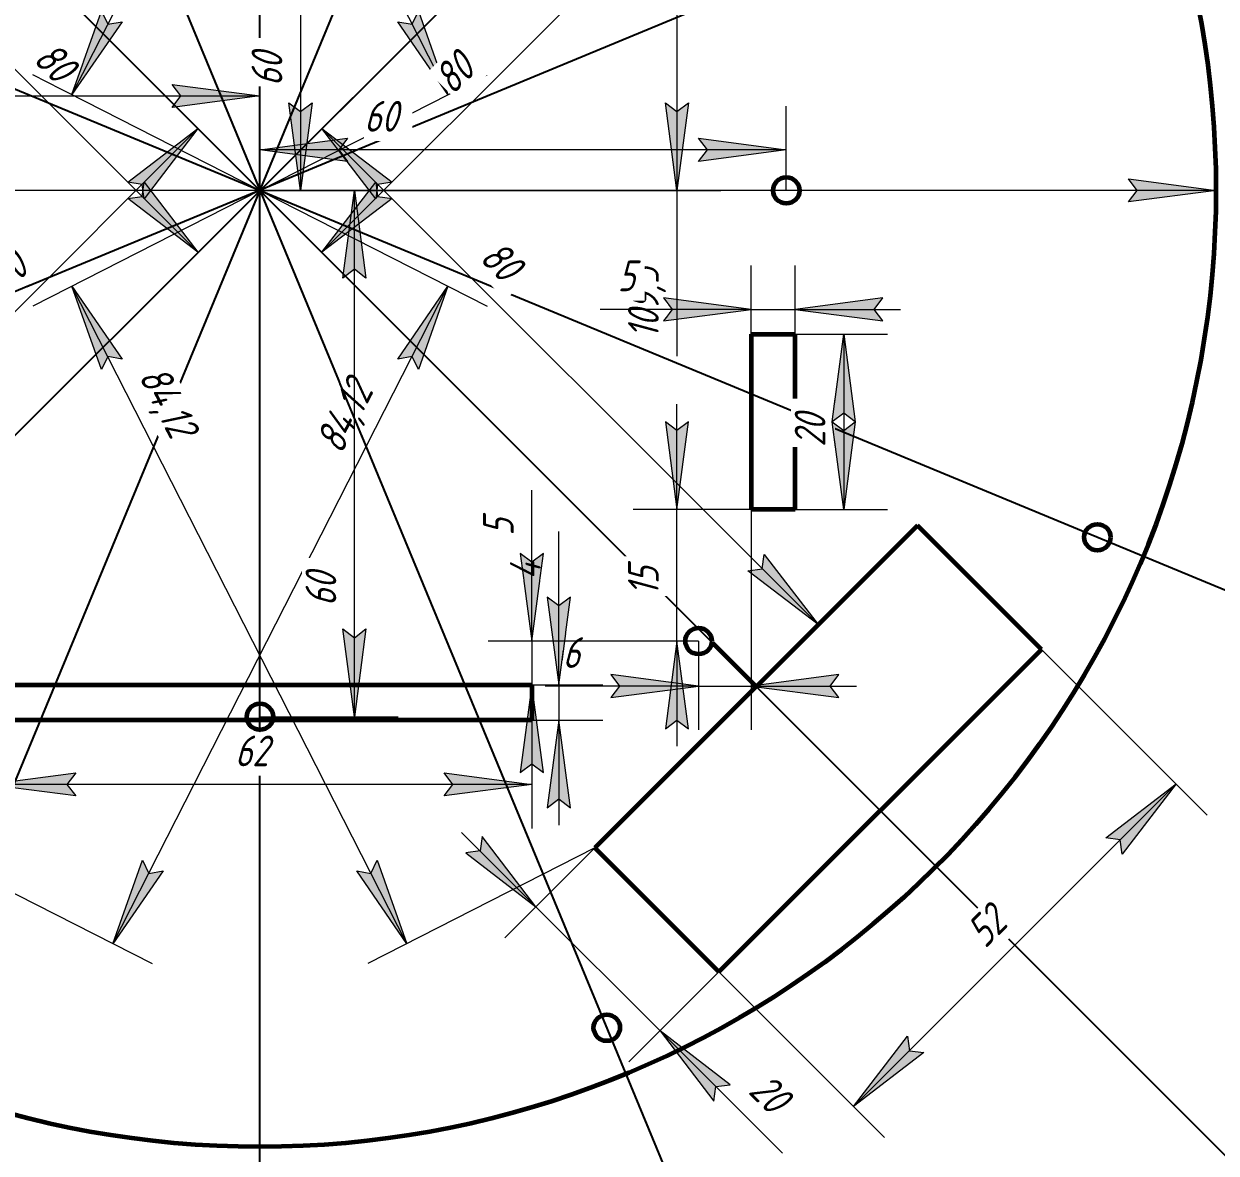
# Model space of a CAD drawing. Header units: millimetres. Extents: x -106 to 621, y -107 to 116.
# Drawn here: x 276.1 to 412, y -106.6 to 22.1 of the extents above; entities that cross this region are included whole.
import ezdxf

# ---------------------------------------------------------------- set-up
doc = ezdxf.new("R2010")
doc.units = ezdxf.units.MM
doc.linetypes.add('K5LT_BASIC', pattern=[0])
doc.linetypes.add('K5LT_THIN', pattern=[0])
doc.styles.add('KDIMTEXTSTYLE', font='GOST_AU.SHX', dxfattribs={"width": 0.96, "oblique": 15, "height": 5})
doc.styles.add('KTEXTSTYLE', font='GOST_AU.SHX', dxfattribs={"width": 0.96, "height": 5})
doc.dimstyles.new('KDIMSTYLE (1.00)', dxfattribs={"dimtxt": 5, "dimasz": 1, "dimexe": 2, "dimexo": 0, "dimgap": 1, "dimtad": 1, "dimtxsty": 'KDIMTEXTSTYLE', "dimsah": 1, "dimcen": 0, "dimdle": 1, "dimadec": 0, "dimazin": 0, "dimtfac": 0.667, "dimtmove": 0, "dimatfit": 3, "dimfxl": 1, "dimtvp": 1, "dimtolj": 1, "dimtzin": 0, "dimarcsym": 0})

# ---------------------------------------------------------------- blocks, each defined once
blk = doc.blocks.new('D21')
for points in [[(351.9, 102.65), (350.59, 112.65), (349.27, 102.65), (350.59, 103.65)], [(350.59, 3.15), (351.9, 13.15), (350.59, 12.15), (349.27, 13.15)]]:
    blk.add_hatch(color=7).paths.add_polyline_path(points)
at = {"color": 7, "linetype": 'K5LT_THIN', "lineweight": 18, "true_color": 0xffffff}
for p, q in [((303.05, 112.65), (355.59, 112.65)), ((349.27, 102.65), (350.59, 112.65)), ((350.59, 112.65), (351.9, 102.65)), ((350.59, 112.65), (350.59, 3.15)), ((350.59, 103.65), (349.27, 102.65)), ((351.9, 102.65), (350.59, 103.65)), ((350.59, 3.15), (349.27, 13.15)), ((349.27, 13.15), (350.59, 12.15)), ((350.59, 12.15), (351.9, 13.15)), ((351.9, 13.15), (350.59, 3.15)), ((303.05, 3.15), (355.59, 3.15)), ((350.59, 3.15), (350.59, -1.85)), ((350.59, -1.85), (350.59, -15.74))]:
    blk.add_line(p, q, dxfattribs=at)
blk.add_wipeout([(349.59, -13.74), (344.59, -13.74), (344.59, -4.25), (349.59, -4.25)])
at = {"color": 7, "insert": (345.01, -13.74), "char_height": 3.5, "attachment_point": 1, "rotation": 90, "style": 'KTEXTSTYLE'}
blk.add_mtext('\\H3.5;\\W0.965;\\Q15;\\Q15;109,5', dxfattribs=at)
blk = doc.blocks.new('KDIMARROW_01')
blk.add_hatch(color=0).paths.add_polyline_path([(0, 0), (-10, 1.32), (-9, 0), (-10, -1.32)])
at = {"color": 0, "linetype": 'K5LT_THIN', "lineweight": 18}
for p, q in [((-9, 0), (-10, 1.32)), ((-10, 1.32), (0, 0)), ((0, 0), (-10, -1.32)), ((-10, -1.32), (-9, 0)), ((0, 0), (-1, 0))]:
    blk.add_line(p, q, dxfattribs=at)
blk = doc.blocks.new('D24')
for points in [[(204.05, 1.83), (203.05, 3.15), (204.05, 4.46), (194.05, 3.15)], [(412.05, 3.15), (402.05, 4.46), (403.05, 3.15), (402.05, 1.83)]]:
    blk.add_hatch(color=7).paths.add_polyline_path(points)
at = {"color": 7, "linetype": 'K5LT_THIN', "lineweight": 18, "true_color": 0xffffff}
for p, q in [((194.05, 3.15), (204.05, 4.46)), ((204.05, 4.46), (203.05, 3.15)), ((403.05, 3.15), (402.05, 4.46)), ((402.05, 4.46), (412.05, 3.15)), ((194.05, 3.15), (155.54, 3.15)), ((204.05, 1.83), (194.05, 3.15)), ((412.05, 3.15), (194.05, 3.15)), ((203.05, 3.15), (204.05, 1.83)), ((412.05, 3.15), (402.05, 1.83)), ((402.05, 1.83), (403.05, 3.15))]:
    blk.add_line(p, q, dxfattribs=at)
blk.add_wipeout([(157.54, 4.5), (157.54, 9.58), (166.77, 9.58), (166.77, 4.5)])
at = {"color": 7, "char_height": 3.5, "attachment_point": 1, "style": 'KTEXTSTYLE'}
for s, insert in [('\\H3.5;\\W0.965;\\Q15;\\Q15;∅', (157.54, 8.74)), ('\\H3.5;\\W0.965;\\Q15;\\Q15;218', (159.95, 8.74))]:
    blk.add_mtext(s, dxfattribs=dict(at, insert=insert))
blk = doc.blocks.new('D25')
for points in [[(247.42, 46.52), (239.42, 52.66), (245.56, 44.66), (245.79, 46.29)], [(295.99, -3.91), (289.85, 4.09), (289.63, 2.45), (287.99, 2.23)]]:
    blk.add_hatch(color=7).paths.add_polyline_path(points)
at = {"color": 7, "linetype": 'K5LT_THIN', "lineweight": 18, "true_color": 0xffffff}
for p, q in [((246.48, 59.72), (235.89, 49.12)), ((239.42, 52.66), (247.42, 46.52)), ((245.56, 44.66), (239.42, 52.66)), ((245.79, 46.29), (245.56, 44.66)), ((247.42, 46.52), (245.79, 46.29)), ((289.63, 2.45), (289.85, 4.09)), ((289.85, 4.09), (295.99, -3.91)), ((303.05, 3.15), (292.46, -7.45)), ((287.99, 2.23), (289.63, 2.45)), ((295.99, -3.91), (287.99, 2.23))]:
    blk.add_line(p, q, dxfattribs=at)
blk.add_wipeout([(276.29, 17.2), (279.82, 20.74), (283.71, 16.85), (280.17, 13.32)])
blk.add_line((239.42, 52.66), (295.99, -3.91), dxfattribs=at)
at = {"color": 7, "insert": (279.53, 20.44), "char_height": 3.5, "attachment_point": 1, "rotation": 315, "style": 'KTEXTSTYLE'}
blk.add_mtext('\\H3.5;\\W0.965;\\Q15;\\Q15;80', dxfattribs=at)
blk = doc.blocks.new('D26')
for points in [[(292.01, 80.71), (286.3, 89.02), (289.67, 79.51), (290.39, 81)], [(324.48, 14.07), (321.12, 23.57), (320.4, 22.09), (318.77, 22.38)]]:
    blk.add_hatch(color=7).paths.add_polyline_path(points)
at = {"color": 7, "linetype": 'K5LT_THIN', "lineweight": 18, "true_color": 0xffffff}
for p, q in [((264.87, 78.1), (290.75, 91.29)), ((286.3, 89.02), (292.01, 80.71)), ((289.67, 79.51), (286.3, 89.02)), ((290.39, 81), (289.67, 79.51)), ((292.01, 80.71), (290.39, 81)), ((320.4, 22.09), (321.12, 23.57)), ((321.12, 23.57), (324.48, 14.07)), ((324.48, 14.07), (318.77, 22.38)), ((318.77, 22.38), (320.4, 22.09)), ((303.05, 3.15), (328.94, 16.34))]:
    blk.add_line(p, q, dxfattribs=at)
blk.add_wipeout([(315.06, 34.77), (319.51, 37.03), (323.94, 28.34), (319.49, 26.07)])
blk.add_line((286.3, 89.02), (324.48, 14.07), dxfattribs=at)
at = {"color": 7, "insert": (319.14, 36.84), "char_height": 3.5, "attachment_point": 1, "rotation": 296.9958, "style": 'KTEXTSTYLE'}
blk.add_mtext('\\H3.5;\\W0.965;\\Q15;\\Q15;84,12', dxfattribs=at)
blk = doc.blocks.new('D29')
for points in [[(360.54, 44.66), (366.68, 52.66), (358.67, 46.52), (360.31, 46.29)], [(310.11, -3.91), (318.11, 2.23), (316.47, 2.45), (316.25, 4.09)]]:
    blk.add_hatch(color=7).paths.add_polyline_path(points)
at = {"color": 7, "linetype": 'K5LT_THIN', "lineweight": 18, "true_color": 0xffffff}
for p, q in [((359.62, 59.72), (370.21, 49.12)), ((358.67, 46.52), (366.68, 52.66)), ((366.68, 52.66), (360.54, 44.66)), ((360.31, 46.29), (358.67, 46.52)), ((360.54, 44.66), (360.31, 46.29)), ((310.11, -3.91), (316.25, 4.09)), ((316.25, 4.09), (316.47, 2.45)), ((303.05, 3.15), (313.64, -7.45)), ((318.11, 2.23), (310.11, -3.91)), ((316.47, 2.45), (318.11, 2.23))]:
    blk.add_line(p, q, dxfattribs=at)
blk.add_wipeout([(325.76, 13.16), (322.23, 16.69), (326.11, 20.57), (329.65, 17.04)])
blk.add_line((366.68, 52.66), (310.11, -3.91), dxfattribs=at)
at = {"color": 7, "insert": (322.53, 16.39), "char_height": 3.5, "attachment_point": 1, "rotation": 45, "style": 'KTEXTSTYLE'}
blk.add_mtext('\\H3.5;\\W0.965;\\Q15;\\Q15;80', dxfattribs=at)
blk = doc.blocks.new('D30')
for points in [[(316.43, 79.51), (319.8, 89.02), (314.09, 80.71), (315.71, 81)], [(281.61, 14.07), (287.33, 22.38), (285.7, 22.09), (284.98, 23.57)]]:
    blk.add_hatch(color=7).paths.add_polyline_path(points)
at = {"color": 7, "linetype": 'K5LT_THIN', "lineweight": 18, "true_color": 0xffffff}
for p, q in [((341.23, 78.1), (315.34, 91.29)), ((314.09, 80.71), (319.8, 89.02)), ((319.8, 89.02), (316.43, 79.51)), ((315.71, 81), (314.09, 80.71)), ((316.43, 79.51), (315.71, 81)), ((281.61, 14.07), (284.98, 23.57)), ((284.98, 23.57), (285.7, 22.09)), ((287.33, 22.38), (281.61, 14.07)), ((285.7, 22.09), (287.33, 22.38)), ((303.05, 3.15), (277.16, 16.34))]:
    blk.add_line(p, q, dxfattribs=at)
blk.add_wipeout([(286.42, 25.71), (281.97, 27.98), (286.4, 36.67), (290.85, 34.41)])
blk.add_line((319.8, 89.02), (281.61, 14.07), dxfattribs=at)
at = {"color": 7, "insert": (282.35, 27.79), "char_height": 3.5, "attachment_point": 1, "rotation": 63.0042, "style": 'KTEXTSTYLE'}
blk.add_mtext('\\H3.5;\\W0.965;\\Q15;\\Q15;84,12', dxfattribs=at)
blk = doc.blocks.new('D33')
for points in [[(289.85, 2.2), (295.99, 10.21), (287.99, 4.07), (289.63, 3.84)], [(239.42, -46.36), (247.42, -40.22), (245.79, -40), (245.56, -38.36)]]:
    blk.add_hatch(color=7).paths.add_polyline_path(points)
at = {"color": 7, "linetype": 'K5LT_THIN', "lineweight": 18, "true_color": 0xffffff}
for p, q in [((303.05, 3.15), (292.46, 13.74)), ((287.99, 4.07), (295.99, 10.21)), ((295.99, 10.21), (289.85, 2.2)), ((289.63, 3.84), (287.99, 4.07)), ((289.85, 2.2), (289.63, 3.84)), ((239.42, -46.36), (245.56, -38.36)), ((245.56, -38.36), (245.79, -40)), ((247.42, -40.22), (239.42, -46.36)), ((245.79, -40), (247.42, -40.22)), ((246.48, -53.42), (235.89, -42.83))]:
    blk.add_line(p, q, dxfattribs=at)
blk.add_wipeout([(274.88, -9.49), (271.34, -5.96), (275.23, -2.08), (278.76, -5.61)])
blk.add_line((239.42, -46.36), (295.99, 10.21), dxfattribs=at)
at = {"color": 7, "insert": (271.64, -6.26), "char_height": 3.5, "attachment_point": 1, "rotation": 45, "style": 'KTEXTSTYLE'}
blk.add_mtext('\\H3.5;\\W0.965;\\Q15;\\Q15;80', dxfattribs=at)
blk = doc.blocks.new('D34')
for points in [[(321.12, -17.28), (324.48, -7.77), (318.77, -16.08), (320.4, -15.79)], [(286.3, -82.73), (292.01, -74.41), (290.39, -74.71), (289.67, -73.22)]]:
    blk.add_hatch(color=7).paths.add_polyline_path(points)
at = {"color": 7, "linetype": 'K5LT_THIN', "lineweight": 18, "true_color": 0xffffff}
for p, q in [((303.05, 3.15), (328.94, -10.04)), ((318.77, -16.08), (324.48, -7.77)), ((324.48, -7.77), (321.12, -17.28)), ((320.4, -15.79), (318.77, -16.08)), ((321.12, -17.28), (320.4, -15.79)), ((264.87, -71.81), (290.75, -85)), ((286.3, -82.73), (289.67, -73.22)), ((289.67, -73.22), (290.39, -74.71)), ((292.01, -74.41), (286.3, -82.73)), ((290.39, -74.71), (292.01, -74.41))]:
    blk.add_line(p, q, dxfattribs=at)
blk.add_wipeout([(313.28, -27.56), (308.83, -25.3), (313.26, -16.6), (317.71, -18.87)])
blk.add_line((286.3, -82.73), (324.48, -7.77), dxfattribs=at)
at = {"color": 7, "insert": (309.2, -25.49), "char_height": 3.5, "attachment_point": 1, "rotation": 63.0042, "style": 'KTEXTSTYLE'}
blk.add_mtext('\\H3.5;\\W0.965;\\Q15;\\Q15;84,12', dxfattribs=at)
blk = doc.blocks.new('D35')
for points in [[(334.51, -78.53), (328.37, -70.52), (328.15, -72.16), (326.51, -72.39)], [(356.66, -98.81), (348.66, -92.67), (354.8, -100.67), (355.02, -99.03)]]:
    blk.add_hatch(color=7).paths.add_polyline_path(points)
at = {"color": 7, "linetype": 'K5LT_THIN', "lineweight": 18, "true_color": 0xffffff}
for p, q in [((334.51, -78.53), (326.03, -70.04)), ((328.37, -70.52), (328.15, -72.16)), ((334.51, -78.53), (328.37, -70.52)), ((341.23, -71.81), (330.98, -82.06)), ((328.15, -72.16), (326.51, -72.39)), ((326.51, -72.39), (334.51, -78.53)), ((348.66, -92.67), (334.51, -78.53)), ((355.37, -85.95), (345.12, -96.2)), ((348.66, -92.67), (354.8, -100.67)), ((356.66, -98.81), (348.66, -92.67)), ((348.66, -92.67), (357.14, -101.15)), ((348.66, -92.67), (355.73, -99.74)), ((354.8, -100.67), (355.02, -99.03)), ((355.02, -99.03), (356.66, -98.81))]:
    blk.add_line(p, q, dxfattribs=at)
blk.add_wipeout([(357.85, -100.45), (361.38, -96.91), (365.26, -100.8), (361.73, -104.33)])
blk.add_line((355.73, -99.74), (362.6, -106.61), dxfattribs=at)
at = {"color": 7, "insert": (361.08, -97.21), "char_height": 3.5, "attachment_point": 1, "rotation": 315, "style": 'KTEXTSTYLE'}
blk.add_mtext('\\H3.5;\\W0.965;\\Q15;\\Q15;20', dxfattribs=at)
blk = doc.blocks.new('KDIMARROW_02')
blk.add_hatch(color=0).paths.add_polyline_path([(9, 0), (10, 1.32), (0, 0), (10, -1.32)])
at = {"color": 0, "linetype": 'K5LT_THIN', "lineweight": 18}
for p, q in [((0, 0), (-1, 0)), ((10, 1.32), (0, 0)), ((0, 0), (10, -1.32)), ((0, 0), (12, 0)), ((9, 0), (10, 1.32)), ((10, -1.32), (9, 0))]:
    blk.add_line(p, q, dxfattribs=at)
blk = doc.blocks.new('D36')
for points in [[(401.35, -72.52), (407.49, -64.52), (399.48, -70.66), (401.12, -70.88)], [(370.72, -101.29), (378.72, -95.15), (377.08, -94.93), (376.86, -93.29)]]:
    blk.add_hatch(color=7).paths.add_polyline_path(points)
at = {"color": 7, "linetype": 'K5LT_THIN', "lineweight": 18, "true_color": 0xffffff}
for p, q in [((392.14, -49.18), (411.02, -68.06)), ((399.48, -70.66), (407.49, -64.52)), ((407.49, -64.52), (401.35, -72.52)), ((401.12, -70.88), (399.48, -70.66)), ((401.35, -72.52), (401.12, -70.88)), ((355.37, -85.95), (374.25, -104.82)), ((370.72, -101.29), (376.86, -93.29)), ((376.86, -93.29), (377.08, -94.93)), ((377.08, -94.93), (378.72, -95.15)), ((378.72, -95.15), (370.72, -101.29))]:
    blk.add_line(p, q, dxfattribs=at)
blk.add_wipeout([(386.47, -84.12), (382.94, -80.59), (386.63, -76.9), (390.16, -80.43)])
blk.add_line((370.72, -101.29), (407.49, -64.52), dxfattribs=at)
at = {"color": 7, "insert": (383.24, -80.89), "char_height": 3.5, "attachment_point": 1, "rotation": 45, "style": 'KTEXTSTYLE'}
blk.add_mtext('\\H3.5;\\W0.965;\\Q15;\\Q15;52', dxfattribs=at)
blk = doc.blocks.new('D37')
for points in [[(318.11, 4.07), (310.11, 10.21), (316.25, 2.2), (316.47, 3.84)], [(366.68, -46.36), (360.54, -38.36), (360.31, -40), (358.67, -40.22)]]:
    blk.add_hatch(color=7).paths.add_polyline_path(points)
at = {"color": 7, "linetype": 'K5LT_THIN', "lineweight": 18, "true_color": 0xffffff}
for p, q in [((303.05, 3.15), (313.64, 13.74)), ((310.11, 10.21), (318.11, 4.07)), ((316.25, 2.2), (310.11, 10.21)), ((316.47, 3.84), (316.25, 2.2)), ((318.11, 4.07), (316.47, 3.84)), ((360.31, -40), (360.54, -38.36)), ((360.54, -38.36), (366.68, -46.36)), ((358.67, -40.22), (360.31, -40)), ((366.68, -46.36), (358.67, -40.22)), ((359.62, -53.42), (370.21, -42.83))]:
    blk.add_line(p, q, dxfattribs=at)
blk.add_wipeout([(327.18, -5.45), (330.71, -1.92), (334.59, -5.8), (331.06, -9.33)])
blk.add_line((366.68, -46.36), (310.11, 10.21), dxfattribs=at)
at = {"color": 7, "insert": (330.41, -2.22), "char_height": 3.5, "attachment_point": 1, "rotation": 315, "style": 'KTEXTSTYLE'}
blk.add_mtext('\\H3.5;\\W0.965;\\Q15;\\Q15;80', dxfattribs=at)
blk = doc.blocks.new('D38')
for points in [[(287.33, -16.08), (281.61, -7.77), (284.98, -17.28), (285.7, -15.79)], [(319.8, -82.73), (316.43, -73.22), (315.71, -74.71), (314.09, -74.41)]]:
    blk.add_hatch(color=7).paths.add_polyline_path(points)
at = {"color": 7, "linetype": 'K5LT_THIN', "lineweight": 18, "true_color": 0xffffff}
for p, q in [((303.05, 3.15), (277.16, -10.04)), ((281.61, -7.77), (287.33, -16.08)), ((284.98, -17.28), (281.61, -7.77)), ((285.7, -15.79), (284.98, -17.28)), ((287.33, -16.08), (285.7, -15.79)), ((341.23, -71.81), (315.34, -85)), ((315.71, -74.71), (316.43, -73.22)), ((316.43, -73.22), (319.8, -82.73)), ((319.8, -82.73), (314.09, -74.41)), ((314.09, -74.41), (315.71, -74.71))]:
    blk.add_line(p, q, dxfattribs=at)
blk.add_wipeout([(288.21, -18.51), (292.66, -16.24), (297.09, -24.94), (292.64, -27.2)])
blk.add_line((319.8, -82.73), (281.61, -7.77), dxfattribs=at)
at = {"color": 7, "insert": (292.28, -16.43), "char_height": 3.5, "attachment_point": 1, "rotation": 296.9958, "style": 'KTEXTSTYLE'}
blk.add_mtext('\\H3.5;\\W0.965;\\Q15;\\Q15;84,12', dxfattribs=at)
blk = doc.blocks.new('D39')
for points in [[(353.05, -53.36), (343.05, -52.05), (344.05, -53.36), (343.05, -54.68)], [(368.05, -53.36), (369.05, -52.05), (359.05, -53.36), (369.05, -54.68)]]:
    blk.add_hatch(color=7).paths.add_polyline_path(points)
at = {"color": 7, "linetype": 'K5LT_THIN', "lineweight": 18, "true_color": 0xffffff}
for p, q in [((359.05, -33.23), (359.05, -58.36)), ((353.05, -48.23), (353.05, -58.36)), ((353.05, -53.36), (343.05, -52.05)), ((343.05, -52.05), (344.05, -53.36)), ((369.05, -52.05), (359.05, -53.36)), ((368.05, -53.36), (369.05, -52.05)), ((343.05, -53.36), (335.55, -53.36)), ((353.05, -53.36), (341.05, -53.36)), ((344.05, -53.36), (343.05, -54.68)), ((343.05, -54.68), (353.05, -53.36)), ((353.05, -53.36), (343.05, -53.36)), ((353.05, -53.36), (359.05, -53.36)), ((359.05, -53.36), (369.05, -54.68)), ((359.05, -53.36), (371.05, -53.36)), ((369.05, -54.68), (368.05, -53.36))]:
    blk.add_line(p, q, dxfattribs=at)
blk.add_wipeout([(337.55, -52.36), (337.55, -47.37), (340.91, -47.37), (340.91, -52.36)])
at = {"color": 7, "insert": (337.55, -47.79), "char_height": 3.5, "attachment_point": 1, "style": 'KTEXTSTYLE'}
blk.add_mtext('\\H3.5;\\W0.965;\\Q15;\\Q15;6', dxfattribs=at)
blk = doc.blocks.new('D40')
at = {"color": 7, "linetype": 'K5LT_THIN', "lineweight": 18, "true_color": 0xffffff}
for p, q in [((364.05, -13.23), (374.59, -13.23)), ((369.59, -13.23), (370.91, -23.23)), ((369.59, -13.23), (369.59, -33.23)), ((370.91, -23.23), (369.59, -22.23)), ((369.59, -24.23), (370.91, -23.23)), ((370.91, -23.23), (369.59, -33.23)), ((364.05, -33.23), (374.59, -33.23))]:
    blk.add_line(p, q, dxfattribs=at)
blk.add_wipeout([(368.59, -26.09), (363.59, -26.09), (363.59, -20.6), (368.59, -20.6)])
for points in [[(370.91, -23.23), (369.59, -13.23), (368.27, -23.23), (369.59, -22.23)], [(369.59, -33.23), (370.91, -23.23), (369.59, -24.23), (368.27, -23.23)]]:
    blk.add_hatch(color=7).paths.add_polyline_path(points)
for p, q in [((368.27, -23.23), (369.59, -13.23)), ((369.59, -22.23), (368.27, -23.23)), ((369.59, -33.23), (368.27, -23.23)), ((368.27, -23.23), (369.59, -24.23))]:
    blk.add_line(p, q, dxfattribs=at)
at = {"color": 7, "insert": (364.01, -26.09), "char_height": 3.5, "attachment_point": 1, "rotation": 90, "style": 'KTEXTSTYLE'}
blk.add_mtext('\\H3.5;\\W0.965;\\Q15;\\Q15;20', dxfattribs=at)
blk = doc.blocks.new('D41')
for points in [[(359.05, -10.42), (349.05, -9.1), (350.05, -10.42), (349.05, -11.73)], [(373.05, -10.42), (374.05, -9.1), (364.05, -10.42), (374.05, -11.73)]]:
    blk.add_hatch(color=7).paths.add_polyline_path(points)
at = {"color": 7, "linetype": 'K5LT_THIN', "lineweight": 18, "true_color": 0xffffff}
for p, q in [((359.05, -13.23), (359.05, -5.42)), ((364.05, -13.23), (364.05, -5.42)), ((359.05, -10.42), (349.05, -9.1)), ((349.05, -9.1), (350.05, -10.42)), ((374.05, -9.1), (364.05, -10.42)), ((373.05, -10.42), (374.05, -9.1)), ((349.05, -10.42), (341.83, -10.42)), ((359.05, -10.42), (347.05, -10.42)), ((350.05, -10.42), (349.05, -11.73)), ((349.05, -11.73), (359.05, -10.42)), ((359.05, -10.42), (349.05, -10.42)), ((359.05, -10.42), (364.05, -10.42)), ((364.05, -10.42), (374.05, -11.73)), ((364.05, -10.42), (376.05, -10.42)), ((374.05, -11.73), (373.05, -10.42))]:
    blk.add_line(p, q, dxfattribs=at)
blk.add_wipeout([(343.83, -9.42), (343.83, -4.42), (346.92, -4.42), (346.92, -9.42)])
at = {"color": 7, "insert": (343.83, -4.84), "char_height": 3.5, "attachment_point": 1, "style": 'KTEXTSTYLE'}
blk.add_mtext('\\H3.5;\\W0.965;\\Q15;\\Q15;5', dxfattribs=at)
blk = doc.blocks.new('D42')
for points in [[(350.59, -33.23), (351.9, -23.23), (350.59, -24.23), (349.27, -23.23)], [(351.9, -58.23), (350.59, -48.23), (349.27, -58.23), (350.59, -57.23)]]:
    blk.add_hatch(color=7).paths.add_polyline_path(points)
at = {"color": 7, "linetype": 'K5LT_THIN', "lineweight": 18, "true_color": 0xffffff}
for p, q in [((350.59, -33.23), (350.59, -21.23)), ((350.59, -24.23), (349.27, -23.23)), ((349.27, -23.23), (350.59, -33.23)), ((350.59, -33.23), (351.9, -23.23)), ((351.9, -23.23), (350.59, -24.23)), ((359.05, -33.23), (345.59, -33.23)), ((350.59, -48.23), (350.59, -33.23)), ((353.05, -48.23), (345.59, -48.23)), ((350.59, -48.23), (349.27, -58.23)), ((351.9, -58.23), (350.59, -48.23)), ((350.59, -48.23), (350.59, -60.23)), ((349.27, -58.23), (350.59, -57.23)), ((350.59, -57.23), (351.9, -58.23))]:
    blk.add_line(p, q, dxfattribs=at)
blk.add_wipeout([(349.59, -43.08), (344.59, -43.08), (344.59, -38.57), (349.59, -38.57)])
at = {"color": 7, "insert": (345.01, -43.08), "char_height": 3.5, "attachment_point": 1, "rotation": 90, "style": 'KTEXTSTYLE'}
blk.add_mtext('\\H3.5;\\W0.965;\\Q15;\\Q15;15', dxfattribs=at)
blk = doc.blocks.new('U0')
at = {"color": 143, "linetype": 'K5LT_BASIC', "lineweight": 60, "true_color": 0x33acca}
for p, q in [((272.05, -53.23), (334.05, -53.23)), ((272.05, -57.23), (272.05, -53.23)), ((334.05, -53.23), (334.05, -57.23)), ((334.05, -57.23), (272.05, -57.23))]:
    blk.add_line(p, q, dxfattribs=at)
blk = doc.blocks.new('D47')
for points in [[(281.05, -64.58), (282.05, -63.26), (272.05, -64.58), (282.05, -65.89)], [(334.05, -64.58), (324.05, -63.26), (325.05, -64.58), (324.05, -65.89)]]:
    blk.add_hatch(color=7).paths.add_polyline_path(points)
at = {"color": 7, "linetype": 'K5LT_THIN', "lineweight": 18, "true_color": 0xffffff}
for p, q in [((272.05, -57.23), (272.05, -69.58)), ((334.05, -57.23), (334.05, -69.58)), ((272.05, -64.58), (282.05, -63.26)), ((282.05, -63.26), (281.05, -64.58)), ((325.05, -64.58), (324.05, -63.26)), ((324.05, -63.26), (334.05, -64.58)), ((282.05, -65.89), (272.05, -64.58)), ((334.05, -64.58), (272.05, -64.58)), ((281.05, -64.58), (282.05, -65.89)), ((334.05, -64.58), (324.05, -65.89)), ((324.05, -65.89), (325.05, -64.58))]:
    blk.add_line(p, q, dxfattribs=at)
blk.add_wipeout([(300.19, -63.58), (300.19, -58.58), (305.68, -58.58), (305.68, -63.58)])
at = {"color": 7, "insert": (300.19, -59), "char_height": 3.5, "attachment_point": 1, "style": 'KTEXTSTYLE'}
blk.add_mtext('\\H3.5;\\W0.965;\\Q15;\\Q15;62', dxfattribs=at)
blk = doc.blocks.new('D48')
for points in [[(337.13, -53.23), (338.44, -43.23), (337.13, -44.23), (335.81, -43.23)], [(338.44, -67.23), (337.13, -57.23), (335.81, -67.23), (337.13, -66.23)]]:
    blk.add_hatch(color=7).paths.add_polyline_path(points)
at = {"color": 7, "linetype": 'K5LT_THIN', "lineweight": 18, "true_color": 0xffffff}
for p, q in [((337.13, -43.23), (337.13, -35.74)), ((337.13, -53.23), (337.13, -41.23)), ((337.13, -44.23), (335.81, -43.23)), ((335.81, -43.23), (337.13, -53.23)), ((337.13, -53.23), (338.44, -43.23)), ((338.44, -43.23), (337.13, -44.23)), ((337.13, -53.23), (337.13, -43.23)), ((334.05, -53.23), (342.13, -53.23)), ((337.13, -53.23), (337.13, -57.23)), ((334.05, -57.23), (342.13, -57.23)), ((337.13, -57.23), (335.81, -67.23)), ((338.44, -67.23), (337.13, -57.23)), ((337.13, -57.23), (337.13, -69.23)), ((335.81, -67.23), (337.13, -66.23)), ((337.13, -66.23), (338.44, -67.23))]:
    blk.add_line(p, q, dxfattribs=at)
blk.add_wipeout([(336.13, -41.23), (331.13, -41.23), (331.13, -37.88), (336.13, -37.88)])
at = {"color": 7, "insert": (331.55, -41.23), "char_height": 3.5, "attachment_point": 1, "rotation": 90, "style": 'KTEXTSTYLE'}
blk.add_mtext('\\H3.5;\\W0.965;\\Q15;\\Q15;4', dxfattribs=at)
blk = doc.blocks.new('D49')
for points in [[(334.05, -48.23), (335.37, -38.23), (334.05, -39.23), (332.73, -38.23)], [(335.37, -63.23), (334.05, -53.23), (332.73, -63.23), (334.05, -62.23)]]:
    blk.add_hatch(color=7).paths.add_polyline_path(points)
at = {"color": 7, "linetype": 'K5LT_THIN', "lineweight": 18, "true_color": 0xffffff}
for p, q in [((334.05, -38.23), (334.05, -31.02)), ((334.05, -48.23), (334.05, -36.23)), ((334.05, -39.23), (332.73, -38.23)), ((332.73, -38.23), (334.05, -48.23)), ((334.05, -48.23), (335.37, -38.23)), ((335.37, -38.23), (334.05, -39.23)), ((334.05, -48.23), (334.05, -38.23)), ((353.05, -48.23), (329.05, -48.23)), ((334.05, -48.23), (334.05, -53.23)), ((334.05, -53.23), (332.73, -63.23)), ((335.37, -63.23), (334.05, -53.23)), ((334.05, -53.23), (334.05, -65.23)), ((332.73, -63.23), (334.05, -62.23)), ((334.05, -62.23), (335.37, -63.23))]:
    blk.add_line(p, q, dxfattribs=at)
blk.add_wipeout([(333.05, -36.23), (328.05, -36.23), (328.05, -33.14), (333.05, -33.14)])
at = {"color": 7, "insert": (328.47, -36.23), "char_height": 3.5, "attachment_point": 1, "rotation": 90, "style": 'KTEXTSTYLE'}
blk.add_mtext('\\H3.5;\\W0.965;\\Q15;\\Q15;5', dxfattribs=at)
blk = doc.blocks.new('D75')
for points in [[(252.05, 13.92), (253.05, 15.24), (243.05, 13.92), (253.05, 12.6)], [(293.05, 12.6), (303.05, 13.92), (293.05, 15.24), (294.05, 13.92)]]:
    blk.add_hatch(color=7).paths.add_polyline_path(points)
at = {"color": 7, "linetype": 'K5LT_THIN', "lineweight": 18, "true_color": 0xffffff}
for p, q in [((243.05, 3.15), (243.05, 18.92)), ((303.05, 3.15), (303.05, 18.92)), ((243.05, 13.92), (253.05, 15.24)), ((253.05, 15.24), (252.05, 13.92)), ((294.05, 13.92), (293.05, 15.24)), ((293.05, 15.24), (303.05, 13.92)), ((253.05, 12.6), (243.05, 13.92)), ((243.05, 13.92), (303.05, 13.92)), ((252.05, 13.92), (253.05, 12.6)), ((303.05, 13.92), (293.05, 12.6)), ((293.05, 12.6), (294.05, 13.92))]:
    blk.add_line(p, q, dxfattribs=at)
blk.add_wipeout([(255.64, 14.92), (255.64, 19.91), (261.13, 19.91), (261.13, 14.92)])
at = {"color": 7, "insert": (255.64, 19.49), "char_height": 3.5, "attachment_point": 1, "style": 'KTEXTSTYLE'}
blk.add_mtext('\\H3.5;\\W0.965;\\Q15;\\Q15;60', dxfattribs=at)
blk = doc.blocks.new('D76')
for points in [[(308.99, 53.15), (307.67, 63.15), (306.36, 53.15), (307.67, 54.15)], [(307.67, 3.15), (308.99, 13.15), (307.67, 12.15), (306.36, 13.15)]]:
    blk.add_hatch(color=7).paths.add_polyline_path(points)
at = {"color": 7, "linetype": 'K5LT_THIN', "lineweight": 18, "true_color": 0xffffff}
for p, q in [((303.05, 63.15), (312.67, 63.15)), ((306.36, 53.15), (307.67, 63.15)), ((307.67, 63.15), (308.99, 53.15)), ((307.67, 63.15), (307.67, 3.15)), ((307.67, 54.15), (306.36, 53.15)), ((308.99, 53.15), (307.67, 54.15)), ((307.67, 3.15), (306.36, 13.15)), ((306.36, 13.15), (307.67, 12.15)), ((307.67, 12.15), (308.99, 13.15)), ((308.99, 13.15), (307.67, 3.15)), ((303.05, 3.15), (312.67, 3.15))]:
    blk.add_line(p, q, dxfattribs=at)
blk.add_wipeout([(306.67, 15.02), (301.68, 15.02), (301.68, 20.51), (306.67, 20.51)])
at = {"color": 7, "insert": (302.1, 15.02), "char_height": 3.5, "attachment_point": 1, "rotation": 90, "style": 'KTEXTSTYLE'}
blk.add_mtext('\\H3.5;\\W0.965;\\Q15;\\Q15;60', dxfattribs=at)
blk = doc.blocks.new('D77')
for points in [[(315.14, -6.85), (313.82, 3.15), (312.5, -6.85), (313.82, -5.85)], [(313.82, -56.85), (315.14, -46.85), (313.82, -47.85), (312.5, -46.85)]]:
    blk.add_hatch(color=7).paths.add_polyline_path(points)
at = {"color": 7, "linetype": 'K5LT_THIN', "lineweight": 18, "true_color": 0xffffff}
for p, q in [((303.05, 3.15), (318.82, 3.15)), ((312.5, -6.85), (313.82, 3.15)), ((313.82, 3.15), (315.14, -6.85)), ((313.82, -56.85), (313.82, 3.15)), ((313.82, -5.85), (312.5, -6.85)), ((315.14, -6.85), (313.82, -5.85)), ((313.82, -56.85), (312.5, -46.85)), ((312.5, -46.85), (313.82, -47.85)), ((313.82, -47.85), (315.14, -46.85)), ((315.14, -46.85), (313.82, -56.85)), ((303.05, -56.85), (318.82, -56.85))]:
    blk.add_line(p, q, dxfattribs=at)
blk.add_wipeout([(312.82, -44.26), (307.83, -44.26), (307.83, -38.77), (312.82, -38.77)])
at = {"color": 7, "insert": (308.25, -44.26), "char_height": 3.5, "attachment_point": 1, "rotation": 90, "style": 'KTEXTSTYLE'}
blk.add_mtext('\\H3.5;\\W0.965;\\Q15;\\Q15;60', dxfattribs=at)
blk = doc.blocks.new('D78')
for points in [[(313.05, 6.46), (312.05, 7.77), (313.05, 9.09), (303.05, 7.77)], [(363.05, 7.77), (353.05, 9.09), (354.05, 7.77), (353.05, 6.46)]]:
    blk.add_hatch(color=7).paths.add_polyline_path(points)
at = {"color": 7, "linetype": 'K5LT_THIN', "lineweight": 18, "true_color": 0xffffff}
for p, q in [((303.05, 3.15), (303.05, 12.77)), ((363.05, 3.15), (363.05, 12.77)), ((303.05, 7.77), (313.05, 9.09)), ((313.05, 9.09), (312.05, 7.77)), ((354.05, 7.77), (353.05, 9.09)), ((353.05, 9.09), (363.05, 7.77)), ((313.05, 6.46), (303.05, 7.77)), ((363.05, 7.77), (303.05, 7.77)), ((312.05, 7.77), (313.05, 6.46)), ((363.05, 7.77), (353.05, 6.46)), ((353.05, 6.46), (354.05, 7.77))]:
    blk.add_line(p, q, dxfattribs=at)
blk.add_wipeout([(314.92, 8.77), (314.92, 13.77), (320.41, 13.77), (320.41, 8.77)])
at = {"color": 7, "insert": (314.92, 13.35), "char_height": 3.5, "attachment_point": 1, "rotation": 360, "style": 'KTEXTSTYLE'}
blk.add_mtext('\\H3.5;\\W0.965;\\Q15;\\Q15;60', dxfattribs=at)

msp = doc.modelspace()

# ---------------------------------------------------------------- linework, layer by layer
at = {"color": 143, "linetype": 'K5LT_BASIC', "lineweight": 60, "true_color": 0x33acca}
for p, q in [((378.002, -35.036), (341.233, -71.806)), ((392.144, -49.179), (378.002, -35.036)), ((359.617, -53.421), (354.668, -48.471)), ((355.375, -85.948), (392.144, -49.179)), ((341.233, -71.806), (355.375, -85.948))]:
    msp.add_line(p, q, dxfattribs=at)
for centre in [(398.514, -36.396), (342.592, -92.318)]:
    msp.add_circle(centre, 1.5, dxfattribs=at)
msp.add_arc((303.049, 3.147), 109, 110.41352, 69.58648, dxfattribs=at)

# ---------------------------------------------------------------- next in the draw order: dimensions: what is measured, and where the dimension line sits
at = {"color": 7, "true_color": 0xffffff}
dim = msp.add_linear_dim(base=(350.587, 112.647), p1=(303.049, 3.147), p2=(303.049, 112.647), angle=90, dimstyle='KDIMSTYLE (1.00)', override={"dimexo": 0, "dimpost": '\\H3.5;\\W0.965;\\Q15;<>', "dimblk1": 'KDIMARROW_01', "dimblk2": 'KDIMARROW_01', "dimse1": 0, "dimse2": 0, "dimclrt": 7, "dimtol": 1, "dimtp": 0, "dimtm": 0, "dimtdec": 5, "dimtolj": 1}, dxfattribs=at)
dim.commit()
dim.dimension.update_dxf_attribs({"geometry": 'D21', "text_midpoint": (350.587, -8.796), "dimtype": 160})

# ---------------------------------------------------------------- next in the draw order: dimensions: what is measured, and where the dimension line sits
dim = msp.add_diameter_dim_2p(p1=(412.049, 3.147), p2=(194.049, 3.147), dimstyle='KDIMSTYLE (1.00)', override={"dimpost": '\\H3.5;\\W0.965;\\Q15;<>', "dimblk1": 'KDIMARROW_01', "dimblk2": 'KDIMARROW_01', "dimclrt": 7, "dimtol": 1, "dimtp": 0, "dimtm": 0, "dimtdec": 5, "dimatfit": 2, "dimtolj": 1}, dxfattribs=at)
dim.commit()
dim.dimension.update_dxf_attribs({"geometry": 'D24', "text_midpoint": (162.347, 3.147), "dimtype": 163})

# ---------------------------------------------------------------- next in the draw order: dimensions: what is measured, and where the dimension line sits
dim = msp.add_linear_dim(base=(239.422, 52.658), p1=(303.049, 3.147), p2=(246.48, 59.716), angle=135, dimstyle='KDIMSTYLE (1.00)', override={"dimexo": 0, "dimpost": '\\H3.5;\\W0.965;\\Q15;<>', "dimblk1": 'KDIMARROW_01', "dimblk2": 'KDIMARROW_01', "dimse1": 0, "dimse2": 0, "dimclrt": 7, "dimtol": 1, "dimtp": 0, "dimtm": 0, "dimtdec": 5, "dimtolj": 1}, dxfattribs=at)
dim.commit()
dim.dimension.update_dxf_attribs({"geometry": 'D25', "text_midpoint": (277.606, 14.474), "dimtype": 161})

# ---------------------------------------------------------------- next in the draw order: dimensions: what is measured, and where the dimension line sits
dim = msp.add_linear_dim(base=(286.3, 89.02), p1=(303.049, 3.147), p2=(264.865, 78.101), angle=116.99584, dimstyle='KDIMSTYLE (1.00)', override={"dimexo": 0, "dimpost": '\\H3.5;\\W0.965;\\Q15;<>', "dimblk1": 'KDIMARROW_01', "dimblk2": 'KDIMARROW_01', "dimse1": 0, "dimse2": 0, "dimclrt": 7, "dimtol": 1, "dimtp": 0, "dimtm": 0, "dimtdec": 5, "dimtolj": 1}, dxfattribs=at)
dim.commit()
dim.dimension.update_dxf_attribs({"geometry": 'D26', "text_midpoint": (316.476, 29.785), "dimtype": 161})

# ---------------------------------------------------------------- next in the draw order: linework, layer by layer
at = {"color": 232, "true_color": 0xc52b79}
msp.add_xline((303.049, 0), (0, 1), dxfattribs=at)

# ---------------------------------------------------------------- next in the draw order: dimensions: what is measured, and where the dimension line sits
at = {"color": 7, "true_color": 0xffffff}
dim = msp.add_linear_dim(base=(366.676, 52.658), p1=(303.049, 3.147), p2=(359.617, 59.716), angle=45, dimstyle='KDIMSTYLE (1.00)', override={"dimexo": 0, "dimpost": '\\H3.5;\\W0.965;\\Q15;<>', "dimblk1": 'KDIMARROW_01', "dimblk2": 'KDIMARROW_01', "dimse1": 0, "dimse2": 0, "dimclrt": 7, "dimtol": 1, "dimtp": 0, "dimtm": 0, "dimtdec": 5, "dimtolj": 1}, dxfattribs=at)
dim.commit()
dim.dimension.update_dxf_attribs({"geometry": 'D29', "text_midpoint": (328.492, 14.474), "dimtype": 161})

# ---------------------------------------------------------------- next in the draw order: dimensions: what is measured, and where the dimension line sits
dim = msp.add_linear_dim(base=(319.798, 89.02), p1=(303.049, 3.147), p2=(341.233, 78.101), angle=63.00416, dimstyle='KDIMSTYLE (1.00)', override={"dimexo": 0, "dimpost": '\\H3.5;\\W0.965;\\Q15;<>', "dimblk1": 'KDIMARROW_01', "dimblk2": 'KDIMARROW_01', "dimse1": 0, "dimse2": 0, "dimclrt": 7, "dimtol": 1, "dimtp": 0, "dimtm": 0, "dimtdec": 5, "dimtolj": 1}, dxfattribs=at)
dim.commit()
dim.dimension.update_dxf_attribs({"geometry": 'D30', "text_midpoint": (289.622, 29.785), "dimtype": 161})

# ---------------------------------------------------------------- next in the draw order: dimensions: what is measured, and where the dimension line sits
dim = msp.add_linear_dim(base=(239.422, -46.363), p1=(303.049, 3.147), p2=(246.48, -53.421), angle=225, dimstyle='KDIMSTYLE (1.00)', override={"dimexo": 0, "dimpost": '\\H3.5;\\W0.965;\\Q15;<>', "dimblk1": 'KDIMARROW_01', "dimblk2": 'KDIMARROW_01', "dimse1": 0, "dimse2": 0, "dimclrt": 7, "dimtol": 1, "dimtp": 0, "dimtm": 0, "dimtdec": 5, "dimtolj": 1}, dxfattribs=at)
dim.commit()
dim.dimension.update_dxf_attribs({"geometry": 'D33', "text_midpoint": (277.606, -8.179), "dimtype": 161})

# ---------------------------------------------------------------- next in the draw order: dimensions: what is measured, and where the dimension line sits
dim = msp.add_linear_dim(base=(286.3, -82.725), p1=(303.049, 3.147), p2=(264.865, -71.806), angle=243.00416, dimstyle='KDIMSTYLE (1.00)', override={"dimexo": 0, "dimpost": '\\H3.5;\\W0.965;\\Q15;<>', "dimblk1": 'KDIMARROW_01', "dimblk2": 'KDIMARROW_01', "dimse1": 0, "dimse2": 0, "dimclrt": 7, "dimtol": 1, "dimtp": 0, "dimtm": 0, "dimtdec": 5, "dimtolj": 1}, dxfattribs=at)
dim.commit()
dim.dimension.update_dxf_attribs({"geometry": 'D34', "text_midpoint": (316.476, -23.491), "dimtype": 161})

# ---------------------------------------------------------------- next in the draw order: linework, layer by layer
at = {"color": 232, "true_color": 0xc52b79}
for p, direction in [((45.493, 109.83), (0.9238795, -0.3826834)), ((43.241, -104.393), (0.9238795, 0.3826834)), ((303.049, 3.147), (0.7071068, -0.7071068)), ((303.049, 3.147), (0.7071068, 0.7071068)), ((259.781, 107.605), (0.3826834, -0.9238795)), ((257.556, -106.683), (0.3826834, 0.9238795))]:
    msp.add_xline(p, direction, dxfattribs=at)

# ---------------------------------------------------------------- next in the draw order: dimensions: what is measured, and where the dimension line sits
at = {"color": 7, "true_color": 0xffffff}
dim = msp.add_linear_dim(base=(348.655, -92.668), p1=(341.233, -71.806), p2=(355.375, -85.948), angle=315, dimstyle='KDIMSTYLE (1.00)', override={"dimexo": 0, "dimpost": '\\H3.5;\\W0.965;\\Q15;<>', "dimblk1": 'KDIMARROW_02', "dimblk2": 'KDIMARROW_02', "dimse1": 0, "dimse2": 0, "dimclrt": 7, "dimtol": 1, "dimtp": 0, "dimtm": 0, "dimtdec": 5, "dimtolj": 1}, dxfattribs=at)
dim.commit()
dim.dimension.update_dxf_attribs({"geometry": 'D35', "text_midpoint": (359.163, -103.175), "dimtype": 161})

# ---------------------------------------------------------------- next in the draw order: dimensions: what is measured, and where the dimension line sits
dim = msp.add_linear_dim(base=(370.716, -101.289), p1=(392.144, -49.179), p2=(355.375, -85.948), angle=225, dimstyle='KDIMSTYLE (1.00)', override={"dimexo": 0, "dimpost": '\\H3.5;\\W0.965;\\Q15;<>', "dimblk1": 'KDIMARROW_01', "dimblk2": 'KDIMARROW_01', "dimse1": 0, "dimse2": 0, "dimclrt": 7, "dimtol": 1, "dimtp": 0, "dimtm": 0, "dimtdec": 5, "dimtolj": 1}, dxfattribs=at)
dim.commit()
dim.dimension.update_dxf_attribs({"geometry": 'D36', "text_midpoint": (389.101, -82.904), "dimtype": 161})

# ---------------------------------------------------------------- next in the draw order: dimensions: what is measured, and where the dimension line sits
dim = msp.add_linear_dim(base=(366.676, -46.363), p1=(303.049, 3.147), p2=(359.617, -53.421), angle=315, dimstyle='KDIMSTYLE (1.00)', override={"dimexo": 0, "dimpost": '\\H3.5;\\W0.965;\\Q15;<>', "dimblk1": 'KDIMARROW_01', "dimblk2": 'KDIMARROW_01', "dimse1": 0, "dimse2": 0, "dimclrt": 7, "dimtol": 1, "dimtp": 0, "dimtm": 0, "dimtdec": 5, "dimtolj": 1}, dxfattribs=at)
dim.commit()
dim.dimension.update_dxf_attribs({"geometry": 'D37', "text_midpoint": (328.492, -8.179), "dimtype": 161})

# ---------------------------------------------------------------- next in the draw order: linework, layer by layer
at = {"color": 143, "linetype": 'K5LT_BASIC', "lineweight": 60, "true_color": 0x33acca}
for p, q in [((359.049, -13.234), (359.049, -33.234)), ((359.049, -13.234), (364.049, -13.234)), ((364.049, -33.234), (364.049, -13.234)), ((364.049, -33.234), (359.049, -33.234))]:
    msp.add_line(p, q, dxfattribs=at)
for centre in [(363.049, 3.147), (353.049, -48.234)]:
    msp.add_circle(centre, 1.5, dxfattribs=at)

# ---------------------------------------------------------------- next in the draw order: dimensions: what is measured, and where the dimension line sits
at = {"color": 7, "true_color": 0xffffff}
dim = msp.add_linear_dim(base=(319.798, -82.725), p1=(303.049, 3.147), p2=(341.233, -71.806), angle=296.99584, dimstyle='KDIMSTYLE (1.00)', override={"dimexo": 0, "dimpost": '\\H3.5;\\W0.965;\\Q15;<>', "dimblk1": 'KDIMARROW_01', "dimblk2": 'KDIMARROW_01', "dimse1": 0, "dimse2": 0, "dimclrt": 7, "dimtol": 1, "dimtp": 0, "dimtm": 0, "dimtdec": 5, "dimtolj": 1}, dxfattribs=at)
dim.commit()
dim.dimension.update_dxf_attribs({"geometry": 'D38', "text_midpoint": (289.622, -23.491), "dimtype": 161})

# ---------------------------------------------------------------- next in the draw order: block references
msp.add_blockref('U0', (0, 0))

# ---------------------------------------------------------------- next in the draw order: dimensions: what is measured, and where the dimension line sits
for base, p1, p2, override, picture, middle in [((243.049, 13.919), (303.049, 3.147), (243.049, 3.147), {"dimexo": 0, "dimpost": '\\H3.5;\\W0.965;\\Q15;<>', "dimblk1": 'KDIMARROW_01', "dimblk2": 'KDIMARROW_01', "dimse1": 0, "dimse2": 0, "dimclrt": 7, "dimtol": 1, "dimtp": 0, "dimtm": 0, "dimtdec": 5, "dimtolj": 1}, 'D75', (258.501, 13.919)), ((353.049, -53.363), (359.049, -33.234), (353.049, -48.234), {"dimexo": 0, "dimpost": '\\H3.5;\\W0.965;\\Q15;<>', "dimblk1": 'KDIMARROW_02', "dimblk2": 'KDIMARROW_02', "dimse1": 0, "dimse2": 0, "dimclrt": 7, "dimtol": 1, "dimtp": 0, "dimtm": 0, "dimtdec": 5, "dimtolj": 1}, 'D39', (339.301, -53.363))]:
    dim = msp.add_linear_dim(base=base, p1=p1, p2=p2, dimstyle='KDIMSTYLE (1.00)', override=override, dxfattribs=at)
    dim.commit()
    dim.dimension.update_dxf_attribs({"geometry": picture, "text_midpoint": middle, "dimtype": 160})

# ---------------------------------------------------------------- next in the draw order: dimensions: what is measured, and where the dimension line sits
for base, p1, p2, override, picture, middle in [((307.674, 63.147), (303.049, 3.147), (303.049, 63.147), {"dimexo": 0, "dimpost": '\\H3.5;\\W0.965;\\Q15;<>', "dimblk1": 'KDIMARROW_01', "dimblk2": 'KDIMARROW_01', "dimse1": 0, "dimse2": 0, "dimclrt": 7, "dimtol": 1, "dimtp": 0, "dimtm": 0, "dimtdec": 5, "dimtolj": 1}, 'D76', (307.674, 17.875)), ((369.589, -13.234), (364.049, -33.234), (364.049, -13.234), {"dimexo": 0, "dimpost": '\\H3.5;\\W0.965;\\Q15;<>', "dimblk1": 'KDIMARROW_01', "dimblk2": 'KDIMARROW_01', "dimse1": 0, "dimse2": 0, "dimclrt": 7, "dimtol": 1, "dimtp": 0, "dimtm": 0, "dimtdec": 5, "dimtolj": 1}, 'D40', (369.589, -23.234)), ((350.587, -48.234), (359.049, -33.234), (353.049, -48.234), {"dimexo": 0, "dimpost": '\\H3.5;\\W0.965;\\Q15;<>', "dimblk1": 'KDIMARROW_02', "dimblk2": 'KDIMARROW_02', "dimse1": 0, "dimse2": 0, "dimclrt": 7, "dimtol": 1, "dimtp": 0, "dimtm": 0, "dimtdec": 5, "dimtolj": 1}, 'D42', (350.587, -40.734))]:
    dim = msp.add_linear_dim(base=base, p1=p1, p2=p2, angle=90, dimstyle='KDIMSTYLE (1.00)', override=override, dxfattribs=at)
    dim.commit()
    dim.dimension.update_dxf_attribs({"geometry": picture, "text_midpoint": middle, "dimtype": 160})
dim = msp.add_linear_dim(base=(334.049, -64.575), p1=(272.049, -57.234), p2=(334.049, -57.234), dimstyle='KDIMSTYLE (1.00)', override={"dimexo": 0, "dimpost": '\\H3.5;\\W0.965;\\Q15;<>', "dimblk1": 'KDIMARROW_01', "dimblk2": 'KDIMARROW_01', "dimse1": 0, "dimse2": 0, "dimclrt": 7, "dimtol": 1, "dimtp": 0, "dimtm": 0, "dimtdec": 5, "dimtolj": 1}, dxfattribs=at)
dim.commit()
dim.dimension.update_dxf_attribs({"geometry": 'D47', "text_midpoint": (303.049, -64.575), "dimtype": 160})

# ---------------------------------------------------------------- next in the draw order: linework, layer by layer
at = {"color": 143, "linetype": 'K5LT_BASIC', "lineweight": 60, "true_color": 0x33acca}
msp.add_circle((303.049, -56.853), 1.5, dxfattribs=at)

# ---------------------------------------------------------------- next in the draw order: dimensions: what is measured, and where the dimension line sits
at = {"color": 7, "true_color": 0xffffff}
dim = msp.add_linear_dim(base=(359.049, -10.418), p1=(364.049, -13.234), p2=(359.049, -13.234), dimstyle='KDIMSTYLE (1.00)', override={"dimexo": 0, "dimpost": '\\H3.5;\\W0.965;\\Q15;<>', "dimblk1": 'KDIMARROW_02', "dimblk2": 'KDIMARROW_02', "dimse1": 0, "dimse2": 0, "dimclrt": 7, "dimtol": 1, "dimtp": 0, "dimtm": 0, "dimtdec": 5, "dimtolj": 1}, dxfattribs=at)
dim.commit()
dim.dimension.update_dxf_attribs({"geometry": 'D41', "text_midpoint": (345.44, -10.418), "dimtype": 160})
dim = msp.add_linear_dim(base=(337.128, -53.234), p1=(334.049, -57.234), p2=(334.049, -53.234), angle=90, dimstyle='KDIMSTYLE (1.00)', override={"dimexo": 0, "dimpost": '\\H3.5;\\W0.965;\\Q15;<>', "dimblk1": 'KDIMARROW_02', "dimblk2": 'KDIMARROW_02', "dimse1": 0, "dimse2": 0, "dimclrt": 7, "dimtol": 1, "dimtp": 0, "dimtm": 0, "dimtdec": 5, "dimtolj": 1}, dxfattribs=at)
dim.commit()
dim.dimension.update_dxf_attribs({"geometry": 'D48', "text_midpoint": (337.128, -39.486), "dimtype": 160})

# ---------------------------------------------------------------- next in the draw order: dimensions: what is measured, and where the dimension line sits
for base, p1, p2, override, picture, middle in [((313.82, -56.853), (303.049, 3.147), (303.049, -56.853), {"dimexo": 0, "dimpost": '\\H3.5;\\W0.965;\\Q15;<>', "dimblk1": 'KDIMARROW_01', "dimblk2": 'KDIMARROW_01', "dimse1": 0, "dimse2": 0, "dimclrt": 7, "dimtol": 1, "dimtp": 0, "dimtm": 0, "dimtdec": 5, "dimtolj": 1}, 'D77', (313.82, -41.4)), ((334.049, -48.234), (334.049, -53.234), (353.049, -48.234), {"dimexo": 0, "dimpost": '\\H3.5;\\W0.965;\\Q15;<>', "dimblk1": 'KDIMARROW_02', "dimblk2": 'KDIMARROW_02', "dimse1": 0, "dimse2": 0, "dimclrt": 7, "dimtol": 1, "dimtp": 0, "dimtm": 0, "dimtdec": 5, "dimtolj": 1}, 'D49', (334.049, -34.625))]:
    dim = msp.add_linear_dim(base=base, p1=p1, p2=p2, angle=90, dimstyle='KDIMSTYLE (1.00)', override=override, dxfattribs=at)
    dim.commit()
    dim.dimension.update_dxf_attribs({"geometry": picture, "text_midpoint": middle, "dimtype": 160})

# ---------------------------------------------------------------- next in the draw order: dimensions: what is measured, and where the dimension line sits
dim = msp.add_linear_dim(base=(363.049, 7.772), p1=(303.049, 3.147), p2=(363.049, 3.147), dimstyle='KDIMSTYLE (1.00)', override={"dimexo": 0, "dimpost": '\\H3.5;\\W0.965;\\Q15;<>', "dimblk1": 'KDIMARROW_01', "dimblk2": 'KDIMARROW_01', "dimse1": 0, "dimse2": 0, "dimclrt": 7, "dimtol": 1, "dimtp": 0, "dimtm": 0, "dimtdec": 5, "dimtolj": 1}, dxfattribs=at)
dim.commit()
dim.dimension.update_dxf_attribs({"geometry": 'D78', "text_midpoint": (317.777, 7.772), "dimtype": 160})

doc.saveas('drawing.dxf')
